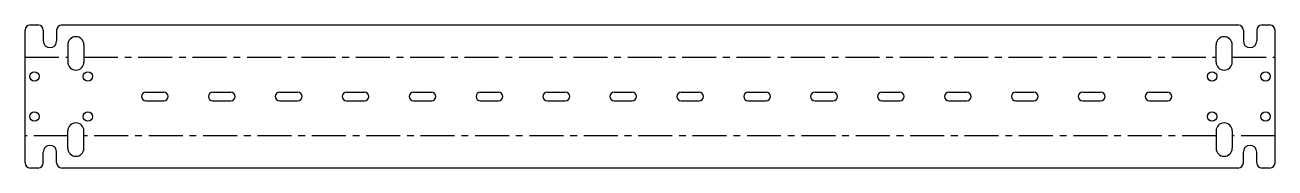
# Model space of a CAD drawing. Header units: millimetres. Extents: x -234 to 234, y -27 to 27.
import ezdxf

# ---------------------------------------------------------------- set-up
doc = ezdxf.new("R2010")
doc.units = ezdxf.units.MM
doc.linetypes.add('CENTERX2', pattern=[20.32, 12.7, -2.54, 2.54, -2.54])

msp = doc.modelspace()

# ---------------------------------------------------------------- linework, layer by layer
at = {"color": 7, "linetype": 'Continuous', "lineweight": 25}
for p, q in [((-233.5, -24.79), (-233.5, 24.79)), ((-231.5, 26.79), (-228.67, 26.79)), ((-226.67, 24.79), (-226.67, 20.79)), ((-221.67, 24.79), (-221.67, 20.79)), ((-219.67, 26.79), (219.67, 26.79)), ((221.67, 24.79), (221.67, 20.79)), ((226.67, 24.79), (226.67, 20.79)), ((228.67, 26.79), (231.5, 26.79)), ((233.5, -24.79), (233.5, 24.79)), ((-217.5, 19.39), (-217.5, 12.89)), ((-211.5, 19.39), (-211.5, 12.89)), ((211.5, 12.89), (211.5, 19.39)), ((217.5, 12.89), (217.5, 19.39)), ((-188.35, 1.65), (-181.65, 1.65)), ((-163.35, 1.65), (-156.65, 1.65)), ((-138.35, 1.65), (-131.65, 1.65)), ((-113.35, 1.65), (-106.65, 1.65)), ((-88.35, 1.65), (-81.65, 1.65)), ((-63.35, 1.65), (-56.65, 1.65)), ((-38.35, 1.65), (-31.65, 1.65)), ((-13.35, 1.65), (-6.65, 1.65)), ((11.65, 1.65), (18.35, 1.65)), ((36.65, 1.65), (43.35, 1.65)), ((61.65, 1.65), (68.35, 1.65)), ((86.65, 1.65), (93.35, 1.65)), ((111.65, 1.65), (118.35, 1.65)), ((136.65, 1.65), (143.35, 1.65)), ((161.65, 1.65), (168.35, 1.65)), ((186.65, 1.65), (193.35, 1.65)), ((-188.35, -1.65), (-181.65, -1.65)), ((-163.35, -1.65), (-156.65, -1.65)), ((-138.35, -1.65), (-131.65, -1.65)), ((-113.35, -1.65), (-106.65, -1.65)), ((-88.35, -1.65), (-81.65, -1.65)), ((-63.35, -1.65), (-56.65, -1.65)), ((-38.35, -1.65), (-31.65, -1.65)), ((-13.35, -1.65), (-6.65, -1.65)), ((11.65, -1.65), (18.35, -1.65)), ((36.65, -1.65), (43.35, -1.65)), ((61.65, -1.65), (68.35, -1.65)), ((86.65, -1.65), (93.35, -1.65)), ((111.65, -1.65), (118.35, -1.65)), ((136.65, -1.65), (143.35, -1.65)), ((161.65, -1.65), (168.35, -1.65)), ((186.65, -1.65), (193.35, -1.65)), ((-217.5, -19.39), (-217.5, -12.89)), ((-211.5, -19.39), (-211.5, -12.89)), ((211.5, -12.89), (211.5, -19.39)), ((217.5, -12.89), (217.5, -19.39)), ((-226.67, -24.79), (-226.67, -20.79)), ((-221.67, -24.79), (-221.67, -20.79)), ((221.67, -24.79), (221.67, -20.79)), ((226.67, -24.79), (226.67, -20.79)), ((-228.67, -26.79), (-231.5, -26.79)), ((219.67, -26.79), (-219.67, -26.79)), ((231.5, -26.79), (228.67, -26.79))]:
    msp.add_line(p, q, dxfattribs=at)
at = {"color": 7, "linetype": 'CENTERX2'}
for p, q in [((-233.5, 14.75), (-217.5, 14.75)), ((-211.5, 14.75), (211.5, 14.75)), ((217.5, 14.75), (233.5, 14.75)), ((-217.5, -14.75), (-233.5, -14.75)), ((211.5, -14.75), (-211.5, -14.75)), ((233.5, -14.75), (217.5, -14.75))]:
    msp.add_line(p, q, dxfattribs=at)
at = {"color": 7, "linetype": 'Continuous', "lineweight": 25}
for centre in [(-230, 7.5), (-210, 7.5), (210, 7.5), (230, 7.5), (-230, -7.5), (-210, -7.5), (210, -7.5), (230, -7.5)]:
    msp.add_circle(centre, 1.75, dxfattribs=at)
for centre, radius, start, end in [((-231.5, 24.79), 2, 90, 180), ((-228.67, 24.79), 2, 0, 90), ((-219.67, 24.79), 2, 90, 180), ((219.67, 24.79), 2, 0, 90), ((228.67, 24.79), 2, 90, 180), ((231.5, 24.79), 2, 0, 90), ((-224.17, 20.79), 2.5, 180, 0), ((-214.5, 19.39), 3, 0, 180), ((214.5, 19.39), 3, 0, 180), ((224.17, 20.79), 2.5, 180, 0), ((-214.5, 12.89), 3, 180, 0), ((214.5, 12.89), 3, 180, 0), ((-188.35, 0), 1.65, 90, 270), ((-181.65, 0), 1.65, 270, 90), ((-163.35, 0), 1.65, 90, 270), ((-156.65, 0), 1.65, 270, 90), ((-138.35, 0), 1.65, 90, 270), ((-131.65, 0), 1.65, 270, 90), ((-113.35, 0), 1.65, 90, 270), ((-106.65, 0), 1.65, 270, 90), ((-88.35, 0), 1.65, 90, 270), ((-81.65, 0), 1.65, 270, 90), ((-63.35, 0), 1.65, 90, 270), ((-56.65, 0), 1.65, 270, 90), ((-38.35, 0), 1.65, 90, 270), ((-31.65, 0), 1.65, 270, 90), ((-13.35, 0), 1.65, 90, 270), ((-6.65, 0), 1.65, 270, 90), ((11.65, 0), 1.65, 90, 270), ((18.35, 0), 1.65, 270, 90), ((36.65, 0), 1.65, 90, 270), ((43.35, 0), 1.65, 270, 90), ((61.65, 0), 1.65, 90, 270), ((68.35, 0), 1.65, 270, 90), ((86.65, 0), 1.65, 90, 270), ((93.35, 0), 1.65, 270, 90), ((111.65, 0), 1.65, 90, 270), ((118.35, 0), 1.65, 270, 90), ((136.65, 0), 1.65, 90, 270), ((143.35, 0), 1.65, 270, 90), ((161.65, 0), 1.65, 90, 270), ((168.35, 0), 1.65, 270, 90), ((186.65, 0), 1.65, 90, 270), ((193.35, 0), 1.65, 270, 90), ((-214.5, -12.89), 3, 0, 180), ((214.5, -12.89), 3, 0, 180), ((-224.17, -20.79), 2.5, 0, 180), ((224.17, -20.79), 2.5, 0, 180), ((-214.5, -19.39), 3, 180, 0), ((214.5, -19.39), 3, 180, 0), ((-231.5, -24.79), 2, 180, 270), ((-228.67, -24.79), 2, 270, 0), ((-219.67, -24.79), 2, 180, 270), ((219.67, -24.79), 2, 270, 0), ((228.67, -24.79), 2, 180, 270), ((231.5, -24.79), 2, 270, 0)]:
    msp.add_arc(centre, radius, start, end, dxfattribs=at)

doc.saveas('drawing.dxf')
